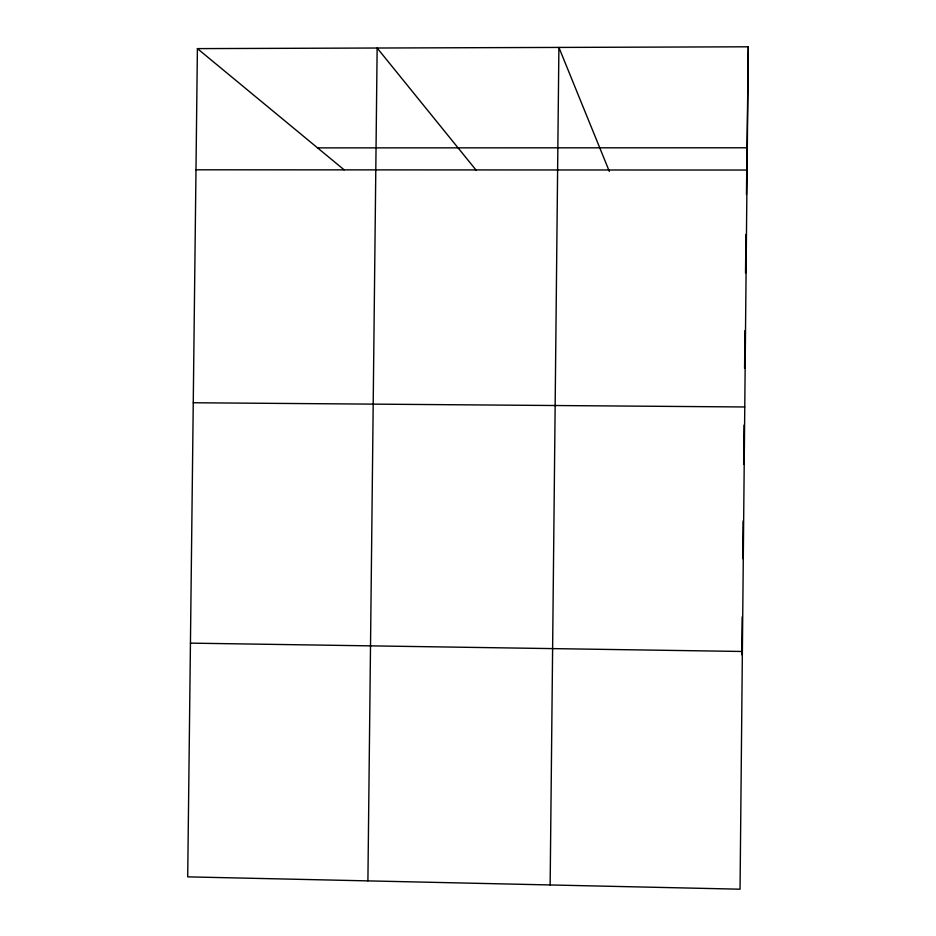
<?xml version="1.0" encoding="UTF-8"?>
<svg xmlns="http://www.w3.org/2000/svg" width="936" height="936" viewBox="0 0 936 936"><rect width="100%" height="100%" fill="white"/><g stroke="black" fill="none" stroke-linecap="round" stroke-linejoin="round"><path stroke-width="1.4" d="M367.906 880.881L377.149 48.028L476.319 170.399M550.146 884.953L558.897 47.42L609.348 171.417M741.78 654.79L742.154 616.882M742.728 558.675L743.09 520.954M743.64 464.373L744.026 425.131M744.588 368.375L744.962 330.537M745.524 273.113L745.957 234.445M748.297 46.8L740.048 889.2L187.703 876.856L197.402 48.613L748.297 46.8L746.46 194.489M317.561 147.876L747.045 147.783M195.987 169.802L747.092 170.048M193.249 402.749L744.775 406.973M190.441 643.137L742.377 651.479M197.402 48.613L344.144 169.837"/></g></svg>
